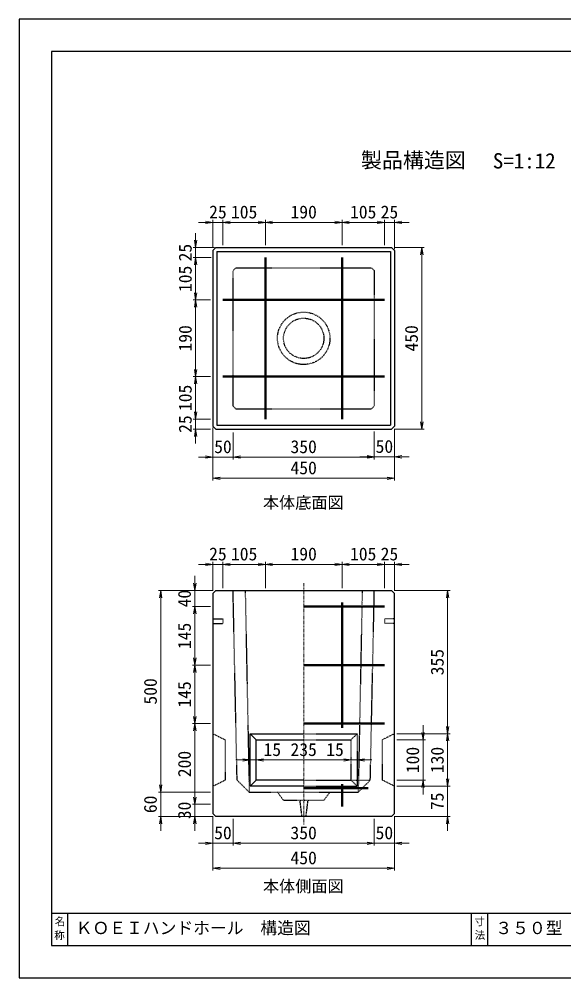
# Model space of a CAD drawing. Units: millimetres, scale not verified. Extents: x -140 to 140, y -99 to 99.
# Drawn here: x -140.2 to -27.7, y -99 to 99 of the extents above; entities that cross this region are included whole.
import ezdxf
from ezdxf.enums import TextEntityAlignment as Align

# ---------------------------------------------------------------- set-up
doc = ezdxf.new("R2010")
doc.units = ezdxf.units.MM
doc.linetypes.add('USER1', pattern=[12.95, 6.35, -3.175, 0.25, -3.175])
doc.linetypes.add('USER2', pattern=[4.7625, 3.175, -1.5875])
doc.layers.add('0-0', color=7, linetype='Continuous')
for name, color, linetype, lineweight in [('0-1_0', 9, 'Continuous', 25), ('0-2_dims', 2, 'Continuous', 13), ('0-3_pen3実線', 7, 'Continuous', 25), ('0-4_pen4実線', 6, 'Continuous', 25), ('0-5_pen1一点', 4, 'USER1', 13), ('0-6_pen2破線', 3, 'USER2', 25), ('0-7_鉄筋１', 2, 'Continuous', 13), ('0-8_鉄筋２', 7, 'USER2', 50)]:
    doc.layers.add(name, color=color, linetype=linetype, lineweight=lineweight)
doc.styles.add('ＭＳ ゴシック', font='')
doc.styles.get('ＭＳ ゴシック').set_extended_font_data('MS Gothic')

# ---------------------------------------------------------------- blocks, each defined once
blk = doc.blocks.new('部分図 1')
at = {"layer": '0-1_0'}
blk.add_lwpolyline([(0, 0), (8400, 0), (8400, 5940), (0, 5940)], close=True, dxfattribs=at)
at = {"layer": '0-2_dims'}
for p, q in [((1200, 4522.32), (1200, 4696)), ((1262.5, 4540), (1262.5, 4696)), ((1262.5, 4540), (1262.5, 4696)), ((1525, 4540), (1525, 4696)), ((1525, 4540), (1525, 4696)), ((2000, 4540), (2000, 4696)), ((2000, 4540), (2000, 4696)), ((2262.5, 4540), (2262.5, 4696)), ((2262.5, 4540), (2262.5, 4696)), ((2325, 4515), (2325, 4696)), ((1200, 4681), (1110, 4681)), ((1200, 4681), (1262.5, 4681)), ((1262.5, 4681), (1352.5, 4681)), ((1262.5, 4681), (1525, 4681)), ((1525, 4681), (2000, 4681)), ((2000, 4681), (2262.5, 4681)), ((2262.5, 4681), (2172.5, 4681)), ((2262.5, 4681), (2325, 4681)), ((2325, 4681), (2415, 4681)), ((1093, 4525), (1093, 4615)), ((1210, 4525), (1078, 4525)), ((1093, 4525), (1093, 4462.5)), ((2322.32, 4525), (2509, 4525)), ((2494, 3400), (2494, 4525)), ((1190.12, 4462.5), (1078, 4462.5)), ((1190.12, 4462.5), (1078, 4462.5)), ((1093, 4462.5), (1093, 4372.5)), ((1093, 4462.5), (1093, 4200)), ((1185, 4200), (1078, 4200)), ((1185, 4200), (1078, 4200)), ((1093, 4200), (1093, 3725)), ((1185, 3725), (1078, 3725)), ((1185, 3725), (1078, 3725)), ((1093, 3725), (1093, 3462.5)), ((1093, 3462.5), (1093, 3552.5)), ((1185, 3462.5), (1078, 3462.5)), ((1185, 3462.5), (1078, 3462.5)), ((1093, 3462.5), (1093, 3400)), ((1185, 3400), (1078, 3400)), ((1093, 3400), (1093, 3310)), ((1200, 3410), (1200, 3211.62)), ((2322.32, 3400), (2509, 3400)), ((2325, 3402.68), (2325, 3213.25)), ((1200, 3385), (1200, 3080.5)), ((1325, 3378.5), (1325, 3211.62)), ((1325, 3378.5), (1325, 3211.62)), ((2200, 3385), (2200, 3213.25)), ((2200, 3378.5), (2200, 3211.62)), ((2325, 3385), (2325, 3080.5)), ((1200, 3226.62), (1110, 3226.62)), ((1200, 3226.62), (1325, 3226.62)), ((1325, 3226.62), (1415, 3226.62)), ((1325, 3226.62), (2200, 3226.62)), ((2200, 3228.25), (2110, 3228.25)), ((2200, 3228.25), (2325, 3228.25)), ((2325, 3228.25), (2415, 3228.25)), ((1200, 3095.5), (2325, 3095.5))]:
    blk.add_line(p, q, dxfattribs=at)
for points in [[(1155, 4673.5), (1200, 4681), (1155, 4688.5)], [(1307.5, 4688.5), (1262.5, 4681), (1307.5, 4673.5)], [(1307.5, 4688.5), (1262.5, 4681), (1307.5, 4673.5)], [(1480, 4673.5), (1525, 4681), (1480, 4688.5)], [(1570, 4688.5), (1525, 4681), (1570, 4673.5)], [(1955, 4673.5), (2000, 4681), (1955, 4688.5)], [(2045, 4688.5), (2000, 4681), (2045, 4673.5)], [(2217.5, 4673.5), (2262.5, 4681), (2217.5, 4688.5)], [(2217.5, 4673.5), (2262.5, 4681), (2217.5, 4688.5)], [(2370, 4688.5), (2325, 4681), (2370, 4673.5)], [(1085.5, 4570), (1093, 4525), (1100.5, 4570)], [(2501.5, 4480), (2494, 4525), (2486.5, 4480)], [(1100.5, 4417.5), (1093, 4462.5), (1085.5, 4417.5)], [(1100.5, 4417.5), (1093, 4462.5), (1085.5, 4417.5)], [(1085.5, 4245), (1093, 4200), (1100.5, 4245)], [(1100.5, 4155), (1093, 4200), (1085.5, 4155)], [(1085.5, 3770), (1093, 3725), (1100.5, 3770)], [(1100.5, 3680), (1093, 3725), (1085.5, 3680)], [(1085.5, 3507.5), (1093, 3462.5), (1100.5, 3507.5)], [(1085.5, 3507.5), (1093, 3462.5), (1100.5, 3507.5)], [(1100.5, 3355), (1093, 3400), (1085.5, 3355)], [(2486.5, 3445), (2494, 3400), (2501.5, 3445)], [(1155, 3219.12), (1200, 3226.62), (1155, 3234.12)], [(1370, 3234.12), (1325, 3226.62), (1370, 3219.12)], [(1370, 3234.12), (1325, 3226.62), (1370, 3219.12)], [(2155, 3220.75), (2200, 3228.25), (2155, 3235.75)], [(2155, 3219.12), (2200, 3226.62), (2155, 3234.12)], [(2370, 3235.75), (2325, 3228.25), (2370, 3220.75)], [(1245, 3103), (1200, 3095.5), (1245, 3088)], [(2280, 3088), (2325, 3095.5), (2280, 3103)]]:
    blk.add_lwpolyline(points, dxfattribs=at)
at = {"layer": '0-3_pen3実線'}
for p, q in [((1200, 4507.32), (1217.68, 4525)), ((1217.68, 4525), (2307.32, 4525)), ((2325, 4507.32), (2307.32, 4525)), ((1200, 4507.32), (1200, 3417.68)), ((1225, 4500), (2300, 4500)), ((1225, 4500), (1225, 3425)), ((2300, 4500), (2300, 3425)), ((2325, 4507.32), (2325, 3417.68)), ((1217.68, 3400), (1200, 3417.68)), ((1217.68, 3400), (2307.32, 3400)), ((1225, 3425), (2300, 3425)), ((2307.32, 3400), (2325, 3417.68)), ((1200, 2382.32), (1217.68, 2400)), ((1200, 2382.32), (1200, 1017.68)), ((1217.68, 2400), (2307.32, 2400)), ((2325, 2382.32), (2307.32, 2400)), ((2325, 1017.68), (2325, 2382.32)), ((1431.25, 1187.5), (1431.25, 1512.5)), ((1431.25, 1512.5), (1468.75, 1475)), ((1431.25, 1512.5), (1762.5, 1512.5)), ((1468.75, 1225), (1468.75, 1475)), ((1468.75, 1475), (1762.5, 1475)), ((1431.25, 1187.5), (1468.75, 1225)), ((1762.5, 1225), (1468.75, 1225)), ((1762.5, 1187.5), (1431.25, 1187.5)), ((1217.68, 1000), (1200, 1017.68)), ((2307.32, 1000), (2325, 1017.68)), ((2307.32, 1000), (1217.68, 1000)), ((300, 400), (300, 200)), ((2900, 400), (2900, 200))]:
    blk.add_line(p, q, dxfattribs=at)
at = {"layer": '0-4_pen4実線'}
for p, q in [((200, 400), (8200, 400)), ((2800, 400), (2800, 200))]:
    blk.add_line(p, q, dxfattribs=at)
blk.add_lwpolyline([(200, 200), (8200, 200), (8200, 5740), (200, 5740)], close=True, dxfattribs=at)
at = {"layer": '0-5_pen1一点'}
blk.add_line((1762.5, 2446), (1762.5, 951), dxfattribs=at)
at = {"layer": '0-6_pen2破線'}
for p, q in [((1325, 4382.32), (1342.68, 4400)), ((1342.68, 4400), (2182.32, 4400)), ((2200, 4382.32), (2182.32, 4400)), ((1325, 3542.68), (1325, 4382.32)), ((2200, 4382.32), (2200, 3542.68)), ((1342.68, 3525), (1325, 3542.68)), ((1342.68, 3525), (2182.32, 3525)), ((2182.32, 3525), (2200, 3542.68)), ((1350, 1225), (1325, 2400)), ((1400, 2400), (1425, 1150)), ((2125, 2400), (2100, 1150)), ((2175, 1225), (2200, 2400)), ((1200, 2225), (1262.5, 2225)), ((1262.5, 2225), (1262.5, 2195)), ((2325, 2225), (2262.5, 2225)), ((2262.5, 2225), (2262.5, 2195)), ((1200, 2195), (1262.5, 2195)), ((2325, 2195), (2262.5, 2195)), ((1200, 1512.5), (1275, 1475)), ((1762.5, 1512.5), (2093.75, 1512.5)), ((2093.75, 1512.5), (2056.25, 1475)), ((2093.75, 1512.5), (2093.75, 1187.5)), ((2325, 1512.5), (2250, 1475)), ((1275, 1475), (1275, 1225)), ((1762.5, 1475), (2056.25, 1475)), ((2056.25, 1225), (2056.25, 1475)), ((2250, 1225), (2250, 1475)), ((1200, 1187.5), (1275, 1225)), ((1425, 1150), (1350, 1225)), ((1762.5, 1225), (2056.25, 1225)), ((2093.75, 1187.5), (2056.25, 1225)), ((2056.25, 1225), (2175, 1225)), ((2100, 1150), (2175, 1225)), ((2325, 1187.5), (2250, 1225)), ((1425, 1150), (2100, 1150)), ((1762.5, 1187.5), (2093.75, 1187.5)), ((1737.5, 1100), (1750, 1000)), ((1787.5, 1100), (1775, 1000))]:
    blk.add_line(p, q, dxfattribs=at)
blk.add_lwpolyline([(1600, 1150), (1637.5, 1100), (1887.5, 1100), (1925, 1150)], dxfattribs=at)
for radius in [162.5, 125]:
    blk.add_circle((1762.5, 3962.5), radius, dxfattribs=at)
at = {"layer": '0-7_鉄筋１', "color": 7, "lineweight": 50}
for p, q in [((1525, 4462.5), (1525, 3462.5)), ((2000, 4462.5), (2000, 3462.5)), ((1262.5, 4200), (2262.5, 4200)), ((1262.5, 3725), (2262.5, 3725)), ((2000, 2325), (2000, 1550)), ((2137.5, 2300), (1762.5, 2300)), ((1762.5, 1937.5), (2137.5, 1937.5)), ((1762.5, 1575), (2137.5, 1575)), ((2000, 1162.5), (2000, 1200)), ((1762.5, 1175), (2162.5, 1175))]:
    blk.add_line(p, q, dxfattribs=at)
at = {"layer": '0-7_鉄筋１'}
for p, q in [((1200, 2562), (1110, 2562)), ((1200, 2397.32), (1200, 2577)), ((1200, 2562), (1262.5, 2562)), ((1262.5, 2415), (1262.5, 2577)), ((1262.5, 2415), (1262.5, 2577)), ((1262.5, 2562), (1352.5, 2562)), ((1262.5, 2562), (1525, 2562)), ((1525, 2415), (1525, 2577)), ((1525, 2415), (1525, 2577)), ((1525, 2562), (2000, 2562)), ((2000, 2415), (2000, 2577)), ((2000, 2415), (2000, 2577)), ((2000, 2562), (2262.5, 2562)), ((2262.5, 2562), (2172.5, 2562)), ((2262.5, 2415), (2262.5, 2577)), ((2262.5, 2415), (2262.5, 2577)), ((2262.5, 2562), (2325, 2562)), ((2325, 2397.32), (2325, 2577)), ((2325, 2562), (2415, 2562)), ((1088, 2400), (1088, 2490)), ((1185, 2400), (862, 2400)), ((877, 2400), (877, 1150)), ((1202.68, 2400), (1073, 2400)), ((1088, 2400), (1088, 2300)), ((2322.32, 2400), (2669, 2400)), ((2654, 2400), (2654, 1512.5)), ((1185, 2300), (1073, 2300)), ((1185, 2300), (1073, 2300)), ((1088, 2300), (1088, 2210)), ((1088, 2300), (1088, 1937.5)), ((1185, 1937.5), (1073, 1937.5)), ((1185, 1937.5), (1073, 1937.5)), ((1088, 1937.5), (1088, 1575)), ((1185, 1575), (1073, 1575)), ((1185, 1575), (1073, 1575)), ((1088, 1575), (1088, 1075)), ((2502, 1475), (2502, 1565)), ((2340, 1512.5), (2669, 1512.5)), ((2340, 1512.5), (2669, 1512.5)), ((2654, 1512.5), (2654, 1187.5)), ((2340, 1475), (2517, 1475)), ((2502, 1475), (2502, 1225)), ((1431.25, 1350), (1341.25, 1350)), ((1431.25, 1350), (1431.25, 1365)), ((1431.25, 1350), (1468.75, 1350)), ((1468.75, 1350), (1468.75, 1365)), ((1468.75, 1350), (1468.75, 1365)), ((1468.75, 1350), (1622.76, 1350)), ((1468.75, 1350), (2056.25, 1350)), ((2056.25, 1350), (1902.24, 1350)), ((2056.25, 1350), (2056.25, 1365)), ((2056.25, 1350), (2056.25, 1365)), ((2056.25, 1350), (2093.75, 1350)), ((2093.75, 1350), (2093.75, 1365)), ((2093.75, 1350), (2183.75, 1350)), ((2654, 1187.5), (2654, 1277.5)), ((877, 1150), (877, 1240)), ((2340, 1225), (2517, 1225)), ((2502, 1225), (2502, 1135)), ((1185, 1150), (862, 1150)), ((1185, 1150), (862, 1150)), ((877, 1150), (877, 1000)), ((1088, 1075), (1088, 1165)), ((2340, 1187.5), (2669, 1187.5)), ((2340, 1187.5), (2669, 1187.5)), ((2654, 1187.5), (2654, 1000)), ((1185, 1075), (1073, 1075)), ((1185, 1075), (1073, 1075)), ((1088, 1075), (1088, 1000)), ((1185, 1000), (862, 1000)), ((877, 1000), (877, 910)), ((1202.68, 1000), (1073, 1000)), ((1088, 1000), (1088, 910)), ((1200, 1002.68), (1200, 819)), ((1200, 985), (1200, 664)), ((1325, 985), (1325, 819)), ((1325, 985), (1325, 819)), ((2199.6, 985), (2199.6, 819)), ((2199.6, 970), (2199.6, 819)), ((2322.32, 1000), (2669, 1000)), ((2325, 1002.68), (2325, 819)), ((2325, 987.68), (2325, 664)), ((2654, 1000), (2654, 910)), ((1200, 834), (1110, 834)), ((1200, 834), (1325, 834)), ((1325, 834), (1415, 834)), ((1325, 834), (2199.6, 834)), ((2199.6, 834), (2109.6, 834)), ((2199.6, 834), (2325, 834)), ((2325, 834), (2415, 834)), ((1200, 679), (2325, 679))]:
    blk.add_line(p, q, dxfattribs=at)
for points in [[(1155, 2554.5), (1200, 2562), (1155, 2569.5)], [(1307.5, 2569.5), (1262.5, 2562), (1307.5, 2554.5)], [(1307.5, 2569.5), (1262.5, 2562), (1307.5, 2554.5)], [(1480, 2554.5), (1525, 2562), (1480, 2569.5)], [(1570, 2569.5), (1525, 2562), (1570, 2554.5)], [(1955, 2554.5), (2000, 2562), (1955, 2569.5)], [(2045, 2569.5), (2000, 2562), (2045, 2554.5)], [(2217.5, 2554.5), (2262.5, 2562), (2217.5, 2569.5)], [(2217.5, 2554.5), (2262.5, 2562), (2217.5, 2569.5)], [(2370, 2569.5), (2325, 2562), (2370, 2554.5)], [(1080.5, 2445), (1088, 2400), (1095.5, 2445)], [(884.5, 2355), (877, 2400), (869.5, 2355)], [(2661.5, 2355), (2654, 2400), (2646.5, 2355)], [(1095.5, 2255), (1088, 2300), (1080.5, 2255)], [(1095.5, 2255), (1088, 2300), (1080.5, 2255)], [(1080.5, 1982.5), (1088, 1937.5), (1095.5, 1982.5)], [(1095.5, 1892.5), (1088, 1937.5), (1080.5, 1892.5)], [(1080.5, 1620), (1088, 1575), (1095.5, 1620)], [(1095.5, 1530), (1088, 1575), (1080.5, 1530)], [(2646.5, 1557.5), (2654, 1512.5), (2661.5, 1557.5)], [(2494.5, 1520), (2502, 1475), (2509.5, 1520)], [(2661.5, 1467.5), (2654, 1512.5), (2646.5, 1467.5)], [(1386.25, 1342.5), (1431.25, 1350), (1386.25, 1357.5)], [(1513.75, 1357.5), (1468.75, 1350), (1513.75, 1342.5)], [(1513.75, 1357.5), (1468.75, 1350), (1513.75, 1342.5)], [(2011.25, 1342.5), (2056.25, 1350), (2011.25, 1357.5)], [(2011.25, 1342.5), (2056.25, 1350), (2011.25, 1357.5)], [(2138.75, 1357.5), (2093.75, 1350), (2138.75, 1342.5)], [(869.5, 1195), (877, 1150), (884.5, 1195)], [(869.5, 1195), (877, 1150), (884.5, 1195)], [(2509.5, 1180), (2502, 1225), (2494.5, 1180)], [(2646.5, 1232.5), (2654, 1187.5), (2661.5, 1232.5)], [(2646.5, 1232.5), (2654, 1187.5), (2661.5, 1232.5)], [(1080.5, 1120), (1088, 1075), (1095.5, 1120)], [(1080.5, 1120), (1088, 1075), (1095.5, 1120)], [(884.5, 955), (877, 1000), (869.5, 955)], [(1095.5, 955), (1088, 1000), (1080.5, 955)], [(2661.5, 955), (2654, 1000), (2646.5, 955)], [(1155, 826.5), (1200, 834), (1155, 841.5)], [(1370, 841.5), (1325, 834), (1370, 826.5)], [(1370, 841.5), (1325, 834), (1370, 826.5)], [(2154.6, 826.5), (2199.6, 834), (2154.6, 841.5)], [(2154.6, 826.5), (2199.6, 834), (2154.6, 841.5)], [(2370, 841.5), (2325, 834), (2370, 826.5)], [(1245, 686.5), (1200, 679), (1245, 671.5)], [(2280, 671.5), (2325, 679), (2280, 686.5)]]:
    blk.add_lwpolyline(points, dxfattribs=at)
at = {"layer": '0-8_鉄筋２'}
for p, q in [((2137.5, 2300), (2262.5, 2300)), ((2137.5, 1937.5), (2262.5, 1937.5)), ((2137.5, 1575), (2262.5, 1575)), ((2000, 1062.5), (2000, 1162.5))]:
    blk.add_line(p, q, dxfattribs=at)
at = {"layer": '0-2_dims', "color": 7, "style": 'ＭＳ ゴシック'}
for s, p in [('25', (1176.74, 4681.5)), ('105', (1311.99, 4681.5)), ('190', (1680.74, 4681.5)), ('105', (2049.49, 4681.5)), ('25', (2239.24, 4681.5)), ('50', (1207.99, 3227.12)), ('350', (1680.74, 3227.12)), ('50', (2207.99, 3228.75)), ('450', (1680.74, 3096))]:
    blk.add_text(s, height=79.92, dxfattribs=at).set_placement(p, align=Align.BOTTOM_LEFT)
for s, p in [('25', (1092.5, 4439.24)), ('105', (1092.5, 4249.49)), ('190', (1092.5, 3880.74)), ('450', (2493.5, 3880.74)), ('105', (1092.5, 3511.99)), ('25', (1092.5, 3376.74))]:
    blk.add_text(s, height=79.92, rotation=90, dxfattribs=at).set_placement(p, align=Align.BOTTOM_LEFT)
at = {"layer": '0-3_pen3実線', "style": 'ＭＳ ゴシック'}
for s, height, p in [('\u3000製品構造図\u3000', 95.31, (1987, 4990.15)), ('S=1:12', 95.31, (2934.12, 4986.15)), ('本体底面図', 73.31, (1510, 2886)), ('本体側面図', 73.31, (1510, 509)), ('名', 47.65, (220.57, 310.7)), ('ＫＯＥＩハンドホール\u3000構造図', 76.24, (350, 248)), ('寸', 47.59, (2819.4, 311.09)), ('３５０型', 76.24, (2950, 248)), ('称', 47.62, (217.15, 224.87)), ('法', 47.62, (2821.7, 226.25))]:
    blk.add_text(s, height=height, dxfattribs=at).set_placement(p, align=Align.BOTTOM_LEFT)
at = {"layer": '0-7_鉄筋１', "color": 7, "style": 'ＭＳ ゴシック'}
for s, p in [('25', (1176.74, 2562.5)), ('105', (1311.99, 2562.5)), ('190', (1680.74, 2562.5)), ('105', (2049.49, 2562.5)), ('25', (2239.24, 2562.5)), ('15', (1513.75, 1350.5)), ('235', (1680.74, 1350.5)), ('15', (1902.24, 1350.5)), ('50', (1207.99, 834.5)), ('350', (1680.54, 834.5)), ('50', (2207.8, 834.5)), ('450', (1680.74, 679.5))]:
    blk.add_text(s, height=79.92, dxfattribs=at).set_placement(p, align=Align.BOTTOM_LEFT)
for s, p in [('40', (1087.5, 2295.49)), ('145', (1087.5, 2036.99)), ('355', (2653.5, 1874.49)), ('500', (876.5, 1693.24)), ('145', (1087.5, 1674.49)), ('200', (1087.5, 1243.24)), ('100', (2501.5, 1268.24)), ('130', (2653.5, 1268.24)), ('75', (2653.5, 1039.24)), ('60', (876.5, 1020.49)), ('30', (1087.5, 982.99))]:
    blk.add_text(s, height=79.92, rotation=90, dxfattribs=at).set_placement(p, align=Align.BOTTOM_LEFT)

msp = doc.modelspace()

# ---------------------------------------------------------------- block references
at = {"layer": '0-0', "xscale": 0.03333333, "yscale": 0.03333333}
msp.add_blockref('部分図 1', (-140.167, -99), dxfattribs=at)

doc.saveas('drawing.dxf')
